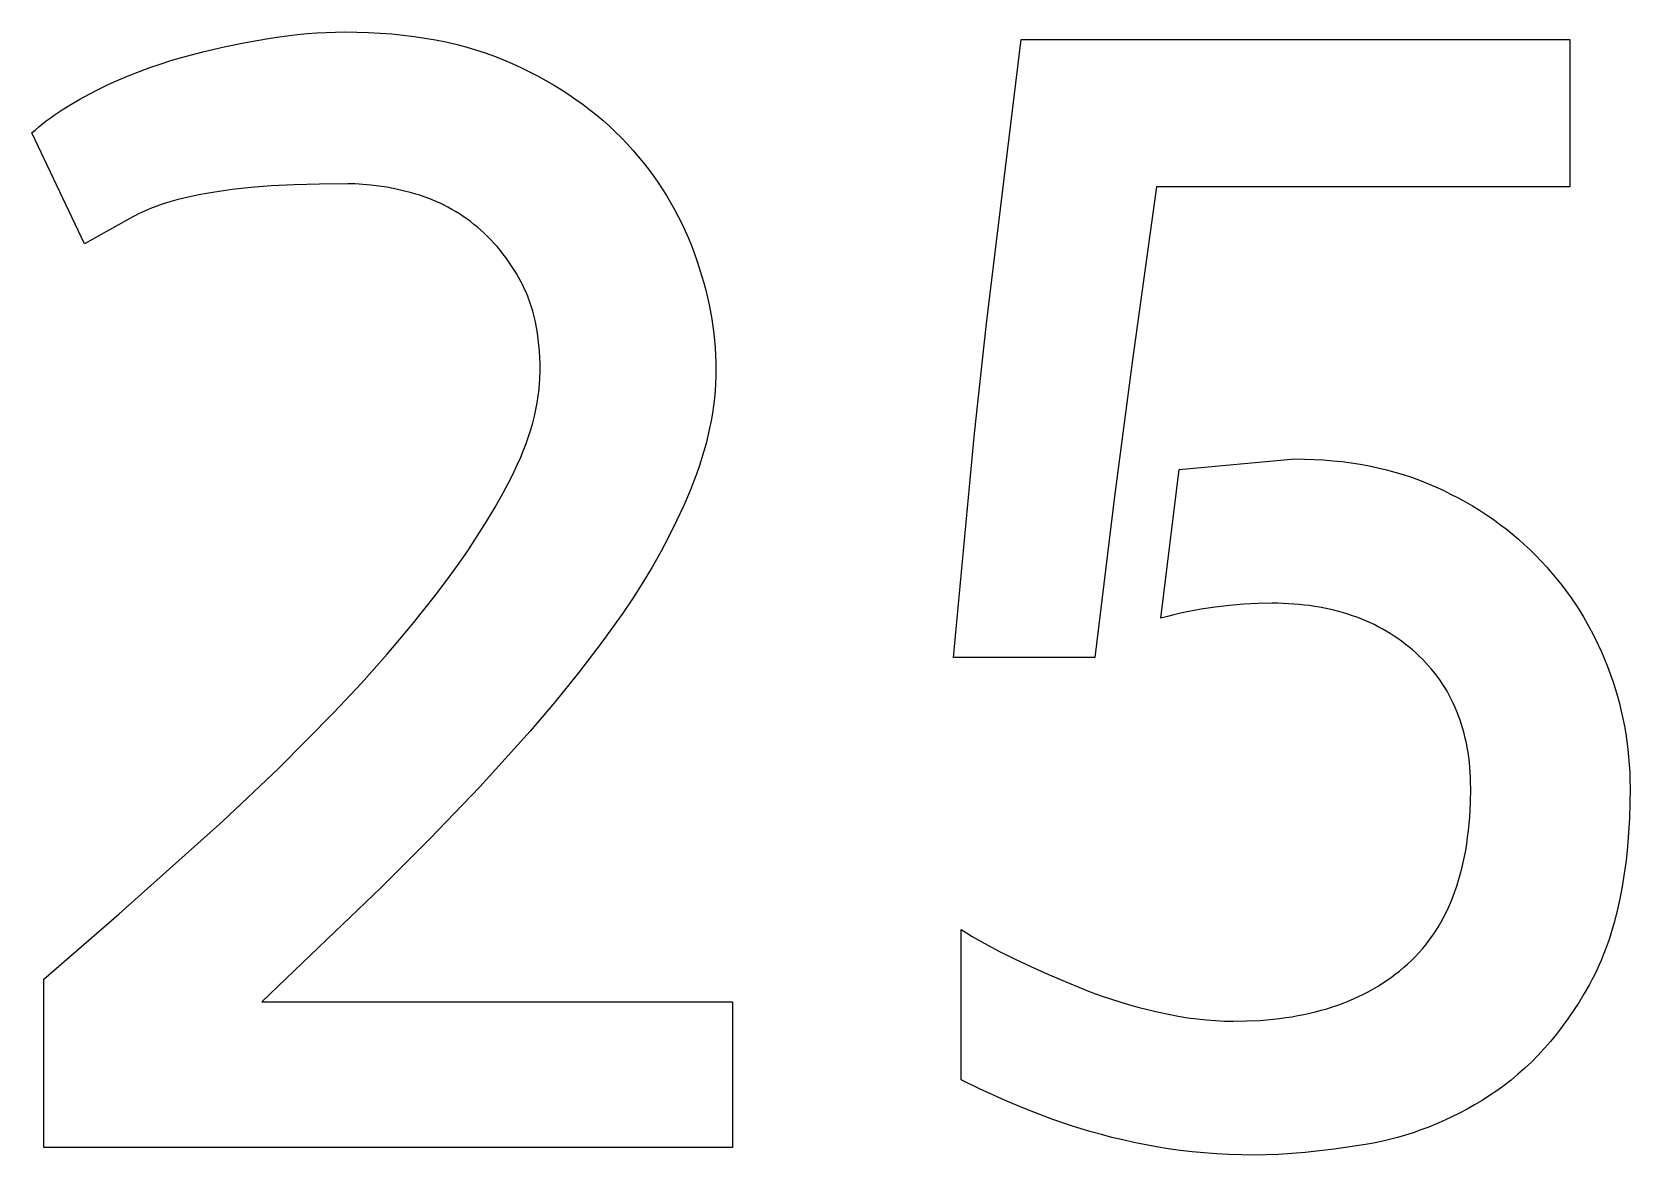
# Model space of a CAD drawing. Header units: millimetres. Extents: x 9.6 to 80, y 10 to 75.
# Drawn here: x 10.28 to 17.42, y 19.97 to 24.98 of the extents above; entities that cross this region are included whole.
import ezdxf

# ---------------------------------------------------------------- set-up
doc = ezdxf.new("R2010")
doc.units = ezdxf.units.MM
doc.header["$MEASUREMENT"] = 0
doc.layers.add('Layer 05', color=6, linetype='Continuous', true_color=0xff00ff)

msp = doc.modelspace()

# ---------------------------------------------------------------- linework, layer by layer
at = {"layer": 'Layer 05'}
for p, q in [((11.466, 24.9681), (11.5101, 24.9723)), ((11.5101, 24.9723), (11.5533, 24.9756)), ((11.5533, 24.9756), (11.5956, 24.978)), ((11.5956, 24.978), (11.6372, 24.9794)), ((11.6372, 24.9794), (11.6779, 24.9799)), ((11.6779, 24.9799), (11.7319, 24.9793)), ((11.7319, 24.9793), (11.785, 24.9777)), ((11.785, 24.9777), (11.8371, 24.9749)), ((11.8371, 24.9749), (11.8882, 24.9711)), ((11.8882, 24.9711), (11.9384, 24.9661)), ((11.0451, 24.8911), (11.1401, 24.9136)), ((11.1401, 24.9136), (11.2347, 24.9331)), ((11.2347, 24.9331), (11.3289, 24.9497)), ((11.3289, 24.9497), (11.3754, 24.9567)), ((11.3754, 24.9567), (11.4211, 24.9629)), ((11.4211, 24.9629), (11.466, 24.9681)), ((11.9384, 24.9661), (11.9876, 24.96)), ((11.9876, 24.96), (12.0358, 24.9529)), ((12.0358, 24.9529), (12.0831, 24.9446)), ((12.0831, 24.9446), (12.1293, 24.9353)), ((12.1293, 24.9353), (12.1747, 24.9248)), ((12.1747, 24.9248), (12.219, 24.9132)), ((12.219, 24.9132), (12.2624, 24.9006)), ((12.2624, 24.9006), (12.3048, 24.8868)), ((14.5436, 23.6779), (14.698, 24.9463)), ((14.698, 24.9463), (17.1477, 24.9463)), ((17.1477, 24.9463), (17.1477, 24.2886)), ((10.8081, 24.8208), (10.8549, 24.8368)), ((10.8549, 24.8368), (10.9021, 24.8518)), ((10.9021, 24.8518), (10.9497, 24.8658)), ((10.9497, 24.8658), (11.0451, 24.8911)), ((12.3048, 24.8868), (12.3462, 24.872)), ((12.3462, 24.872), (12.3867, 24.856)), ((12.3867, 24.856), (12.4262, 24.8389)), ((12.4262, 24.8389), (12.4648, 24.821)), ((10.6252, 24.7461), (10.6703, 24.7664)), ((10.6703, 24.7664), (10.7158, 24.7855)), ((10.7158, 24.7855), (10.7617, 24.8037)), ((10.7617, 24.8037), (10.8081, 24.8208)), ((12.4648, 24.821), (12.5025, 24.8025)), ((12.5025, 24.8025), (12.5393, 24.7834)), ((12.5393, 24.7834), (12.5753, 24.7636)), ((12.5753, 24.7636), (12.6104, 24.7433)), ((10.4952, 24.6799), (10.537, 24.7027)), ((10.537, 24.7027), (10.5805, 24.7248)), ((10.5805, 24.7248), (10.6252, 24.7461)), ((12.6104, 24.7433), (12.6447, 24.7224)), ((12.6447, 24.7224), (12.678, 24.7008)), ((12.678, 24.7008), (12.7106, 24.6787)), ((10.3805, 24.6079), (10.4169, 24.6326)), ((10.4169, 24.6326), (10.4552, 24.6566)), ((10.4552, 24.6566), (10.4952, 24.6799)), ((12.7106, 24.6787), (12.7422, 24.6559)), ((12.7422, 24.6559), (12.773, 24.6326)), ((12.773, 24.6326), (12.8029, 24.6087)), ((10.2819, 24.5302), (10.2972, 24.5435)), ((10.2972, 24.5435), (10.313, 24.5567)), ((10.313, 24.5567), (10.3292, 24.5698)), ((10.3292, 24.5698), (10.3458, 24.5826)), ((10.3458, 24.5826), (10.363, 24.5953)), ((10.363, 24.5953), (10.3805, 24.6079)), ((12.8029, 24.6087), (12.832, 24.5841)), ((12.832, 24.5841), (12.8602, 24.5589)), ((12.8602, 24.5589), (12.8875, 24.5332)), ((10.5168, 24.0336), (10.2819, 24.5302)), ((12.8875, 24.5332), (12.914, 24.5068)), ((12.914, 24.5068), (12.9396, 24.4799)), ((12.9396, 24.4799), (12.9644, 24.4524)), ((12.9644, 24.4524), (12.9883, 24.4245)), ((12.9883, 24.4245), (13.0114, 24.3963)), ((13.0114, 24.3963), (13.0338, 24.3677)), ((13.0338, 24.3677), (13.0553, 24.3386)), ((13.0553, 24.3386), (13.076, 24.3092)), ((11.0615, 24.259), (11.0262, 24.2525)), ((11.0982, 24.2651), (11.0615, 24.259)), ((11.1755, 24.276), (11.0982, 24.2651)), ((11.2584, 24.2852), (11.1755, 24.276)), ((11.3496, 24.2926), (11.2584, 24.2852)), ((11.4522, 24.2978), (11.3496, 24.2926)), ((11.5661, 24.301), (11.4522, 24.2978)), ((11.6913, 24.302), (11.5661, 24.301)), ((11.7081, 24.3019), (11.6913, 24.302)), ((11.7251, 24.3014), (11.7081, 24.3019)), ((11.7422, 24.3006), (11.7251, 24.3014)), ((11.7594, 24.2995), (11.7422, 24.3006)), ((11.7943, 24.2964), (11.7594, 24.2995)), ((11.8297, 24.2919), (11.7943, 24.2964)), ((11.8656, 24.2863), (11.8297, 24.2919)), ((11.9021, 24.2794), (11.8656, 24.2863)), ((11.939, 24.2712), (11.9021, 24.2794)), ((11.9765, 24.2617), (11.939, 24.2712)), ((11.9953, 24.2565), (11.9765, 24.2617)), ((12.0139, 24.2507), (11.9953, 24.2565)), ((13.076, 24.3092), (13.0959, 24.2794)), ((13.0959, 24.2794), (13.1149, 24.2492)), ((15.302, 24.2886), (15.1946, 23.5168)), ((17.1477, 24.2886), (15.302, 24.2886)), ((10.8108, 24.1913), (10.7836, 24.1797)), ((10.8389, 24.2022), (10.8108, 24.1913)), ((10.8679, 24.2123), (10.8389, 24.2022)), ((10.8977, 24.2217), (10.8679, 24.2123)), ((10.9283, 24.2303), (10.8977, 24.2217)), ((10.9597, 24.2383), (10.9283, 24.2303)), ((10.9923, 24.2456), (10.9597, 24.2383)), ((11.0262, 24.2525), (10.9923, 24.2456)), ((12.0323, 24.2445), (12.0139, 24.2507)), ((12.0505, 24.2378), (12.0323, 24.2445)), ((12.0686, 24.2307), (12.0505, 24.2378)), ((12.0865, 24.223), (12.0686, 24.2307)), ((12.1041, 24.2149), (12.0865, 24.223)), ((12.1216, 24.2064), (12.1041, 24.2149)), ((12.139, 24.1973), (12.1216, 24.2064)), ((12.1561, 24.1878), (12.139, 24.1973)), ((12.173, 24.1778), (12.1561, 24.1878)), ((13.1149, 24.2492), (13.1332, 24.2186)), ((13.1332, 24.2186), (13.1506, 24.1876)), ((13.1506, 24.1876), (13.1673, 24.1562)), ((10.7315, 24.1544), (10.6275, 24.0973)), ((10.7442, 24.161), (10.7315, 24.1544)), ((10.7571, 24.1674), (10.7442, 24.161)), ((10.7702, 24.1737), (10.7571, 24.1674)), ((10.7836, 24.1797), (10.7702, 24.1737)), ((12.1898, 24.1674), (12.173, 24.1778)), ((12.2064, 24.1564), (12.1898, 24.1674)), ((12.2228, 24.145), (12.2064, 24.1564)), ((12.239, 24.1332), (12.2228, 24.145)), ((12.255, 24.1208), (12.239, 24.1332)), ((12.2708, 24.108), (12.255, 24.1208)), ((13.1673, 24.1562), (13.1831, 24.1244)), ((13.1831, 24.1244), (13.1981, 24.0922)), ((10.6275, 24.0973), (10.5168, 24.0336)), ((12.2862, 24.0947), (12.2708, 24.108)), ((12.3013, 24.081), (12.2862, 24.0947)), ((12.3161, 24.0669), (12.3013, 24.081)), ((12.3305, 24.0523), (12.3161, 24.0669)), ((12.3445, 24.0373), (12.3305, 24.0523)), ((13.1981, 24.0922), (13.2123, 24.0596)), ((13.2123, 24.0596), (13.2257, 24.0266)), ((12.3583, 24.0218), (12.3445, 24.0373)), ((12.3716, 24.0059), (12.3583, 24.0218)), ((12.3847, 23.9895), (12.3716, 24.0059)), ((12.3974, 23.9727), (12.3847, 23.9895)), ((12.4097, 23.9554), (12.3974, 23.9727)), ((13.2257, 24.0266), (13.2383, 23.9933)), ((13.2383, 23.9933), (13.25, 23.9598)), ((12.4218, 23.9377), (12.4097, 23.9554)), ((12.4334, 23.9196), (12.4218, 23.9377)), ((12.4448, 23.901), (12.4334, 23.9196)), ((12.4558, 23.8819), (12.4448, 23.901)), ((13.25, 23.9598), (13.2611, 23.9265)), ((13.2611, 23.9265), (13.2713, 23.8933)), ((12.4664, 23.8624), (12.4558, 23.8819)), ((12.4716, 23.8525), (12.4664, 23.8624)), ((12.4766, 23.8424), (12.4716, 23.8525)), ((12.4814, 23.8322), (12.4766, 23.8424)), ((12.4861, 23.8218), (12.4814, 23.8322)), ((13.2713, 23.8933), (13.2808, 23.8603)), ((13.2808, 23.8603), (13.2896, 23.8275)), ((12.4906, 23.8112), (12.4861, 23.8218)), ((12.495, 23.8006), (12.4906, 23.8112)), ((12.4991, 23.7897), (12.495, 23.8006)), ((12.5031, 23.7787), (12.4991, 23.7897)), ((12.5107, 23.7563), (12.5031, 23.7787)), ((13.2896, 23.8275), (13.2976, 23.7948)), ((13.2976, 23.7948), (13.3048, 23.7622)), ((13.3048, 23.7622), (13.3112, 23.7299)), ((12.5176, 23.7333), (12.5107, 23.7563)), ((12.5238, 23.7096), (12.5176, 23.7333)), ((12.5294, 23.6854), (12.5238, 23.7096)), ((13.3112, 23.7299), (13.3169, 23.6976)), ((13.3169, 23.6976), (13.3219, 23.6656)), ((12.5343, 23.6606), (12.5294, 23.6854)), ((12.5385, 23.6351), (12.5343, 23.6606)), ((12.5421, 23.6091), (12.5385, 23.6351)), ((13.3219, 23.6656), (13.3261, 23.6337)), ((13.3261, 23.6337), (13.3295, 23.6019)), ((14.4899, 23.1879), (14.5436, 23.6779)), ((12.5451, 23.5824), (12.5421, 23.6091)), ((12.5474, 23.5552), (12.5451, 23.5824)), ((12.549, 23.5273), (12.5474, 23.5552)), ((13.3295, 23.6019), (13.3321, 23.5703)), ((13.3321, 23.5703), (13.334, 23.5389)), ((12.55, 23.4989), (12.549, 23.5273)), ((12.5503, 23.4698), (12.55, 23.4989)), ((13.334, 23.5389), (13.3352, 23.5076)), ((13.3356, 23.4765), (13.3351, 23.4437)), ((13.3352, 23.5076), (13.3356, 23.4765)), ((15.1946, 23.5168), (15.1141, 22.906)), ((12.5457, 23.3833), (12.5483, 23.4123)), ((12.5483, 23.4123), (12.5492, 23.4268)), ((12.5492, 23.4268), (12.5498, 23.4412)), ((12.5498, 23.4412), (12.5502, 23.4555)), ((12.5502, 23.4555), (12.5503, 23.4698)), ((13.3338, 23.4108), (13.3316, 23.3778)), ((13.3351, 23.4437), (13.3338, 23.4108)), ((12.5376, 23.3246), (12.5422, 23.354)), ((12.5422, 23.354), (12.5457, 23.3833)), ((13.3284, 23.3446), (13.3244, 23.3113)), ((13.3316, 23.3778), (13.3284, 23.3446)), ((12.5176, 23.2349), (12.5253, 23.265)), ((12.5253, 23.265), (12.5319, 23.2949)), ((12.5319, 23.2949), (12.5376, 23.3246)), ((13.3195, 23.2778), (13.3137, 23.2443)), ((13.3244, 23.3113), (13.3195, 23.2778)), ((12.4992, 23.1741), (12.5089, 23.2046)), ((12.5089, 23.2046), (12.5176, 23.2349)), ((13.307, 23.2106), (13.2995, 23.1767)), ((13.3137, 23.2443), (13.307, 23.2106)), ((14.396, 22.1879), (14.4899, 23.1879)), ((12.4767, 23.1124), (12.4885, 23.1434)), ((12.4885, 23.1434), (12.4992, 23.1741)), ((13.291, 23.1428), (13.2816, 23.1087)), ((13.2995, 23.1767), (13.291, 23.1428)), ((12.4353, 23.0184), (12.4501, 23.0499)), ((12.4501, 23.0499), (12.4639, 23.0813)), ((12.4639, 23.0813), (12.4767, 23.1124)), ((13.2714, 23.0745), (13.2603, 23.0401)), ((13.2816, 23.1087), (13.2714, 23.0745)), ((15.4027, 23.0268), (15.9195, 23.0738)), ((15.9195, 23.0738), (15.9628, 23.0733)), ((15.9628, 23.0733), (16.0056, 23.0719)), ((16.0056, 23.0719), (16.0479, 23.0695)), ((16.0479, 23.0695), (16.0896, 23.0661)), ((16.0896, 23.0661), (16.1307, 23.0617)), ((16.1307, 23.0617), (16.1713, 23.0564)), ((16.1713, 23.0564), (16.2113, 23.0501)), ((16.2113, 23.0501), (16.2508, 23.0428)), ((12.3856, 22.9227), (12.4195, 22.9866)), ((12.4195, 22.9866), (12.4353, 23.0184)), ((13.2482, 23.0056), (13.2353, 22.971)), ((13.2603, 23.0401), (13.2482, 23.0056)), ((15.3221, 22.3624), (15.4027, 23.0268)), ((16.2508, 23.0428), (16.2898, 23.0345)), ((16.2898, 23.0345), (16.3282, 23.0253)), ((16.3282, 23.0253), (16.366, 23.0151)), ((16.366, 23.0151), (16.4033, 23.004)), ((16.4033, 23.004), (16.4401, 22.9919)), ((16.4401, 22.9919), (16.4762, 22.9788)), ((16.4762, 22.9788), (16.5119, 22.9647)), ((12.3494, 22.8584), (12.3856, 22.9227)), ((13.2215, 22.9362), (13.1918, 22.8667)), ((13.2353, 22.971), (13.2215, 22.9362)), ((15.1141, 22.906), (15.0268, 22.1879)), ((16.5119, 22.9647), (16.547, 22.9497)), ((16.547, 22.9497), (16.5815, 22.9338)), ((16.5815, 22.9338), (16.6153, 22.9173)), ((16.6153, 22.9173), (16.6485, 22.9002)), ((12.3109, 22.7939), (12.3494, 22.8584)), ((13.1918, 22.8667), (13.1598, 22.7974)), ((16.6485, 22.9002), (16.681, 22.8823)), ((16.681, 22.8823), (16.7129, 22.8639)), ((16.7129, 22.8639), (16.7441, 22.8447)), ((16.7441, 22.8447), (16.7746, 22.825)), ((12.2701, 22.729), (12.3109, 22.7939)), ((13.1598, 22.7974), (13.1255, 22.7283)), ((16.7746, 22.825), (16.8045, 22.8045)), ((16.8045, 22.8045), (16.8338, 22.7834)), ((16.8338, 22.7834), (16.8624, 22.7617)), ((16.8624, 22.7617), (16.8903, 22.7393)), ((12.227, 22.6639), (12.2701, 22.729)), ((13.1255, 22.7283), (13.0889, 22.6594)), ((16.8903, 22.7393), (16.9176, 22.7162)), ((16.9176, 22.7162), (16.9442, 22.6925)), ((16.9442, 22.6925), (16.9702, 22.6682)), ((12.1816, 22.5984), (12.227, 22.6639)), ((13.0889, 22.6594), (13.05, 22.5907)), ((16.9702, 22.6682), (16.9955, 22.6431)), ((16.9955, 22.6431), (17.0201, 22.6174)), ((17.0201, 22.6174), (17.0441, 22.5912)), ((12.1339, 22.5326), (12.1816, 22.5984)), ((13.05, 22.5907), (13.0088, 22.5222)), ((17.0441, 22.5912), (17.0673, 22.5646)), ((17.0673, 22.5646), (17.0898, 22.5375)), ((12.0839, 22.4664), (12.1339, 22.5326)), ((13.0088, 22.5222), (12.9653, 22.454)), ((17.0898, 22.5375), (17.1116, 22.5101)), ((17.1116, 22.5101), (17.1326, 22.4822)), ((17.1326, 22.4822), (17.1529, 22.4539)), ((11.9788, 22.3343), (12.0839, 22.4664)), ((12.9653, 22.454), (12.9195, 22.3859)), ((15.5008, 22.4033), (15.47, 22.3978)), ((15.5321, 22.4083), (15.5008, 22.4033)), ((15.5638, 22.4128), (15.5321, 22.4083)), ((15.6275, 22.4201), (15.5638, 22.4128)), ((15.6913, 22.4253), (15.6275, 22.4201)), ((15.755, 22.4285), (15.6913, 22.4253)), ((15.8188, 22.4295), (15.755, 22.4285)), ((15.8434, 22.4293), (15.8188, 22.4295)), ((15.8677, 22.4287), (15.8434, 22.4293)), ((15.8917, 22.4276), (15.8677, 22.4287)), ((15.9154, 22.4261), (15.8917, 22.4276)), ((15.9388, 22.4241), (15.9154, 22.4261)), ((15.962, 22.4217), (15.9388, 22.4241)), ((15.9848, 22.4189), (15.962, 22.4217)), ((16.0073, 22.4157), (15.9848, 22.4189)), ((16.0296, 22.412), (16.0073, 22.4157)), ((16.0515, 22.4079), (16.0296, 22.412)), ((16.0732, 22.4034), (16.0515, 22.4079)), ((16.0945, 22.3984), (16.0732, 22.4034)), ((17.1529, 22.4539), (17.1725, 22.4251)), ((17.1725, 22.4251), (17.1913, 22.396)), ((11.8683, 22.203), (11.9788, 22.3343)), ((12.9195, 22.3859), (12.8232, 22.251)), ((15.3509, 22.3705), (15.3221, 22.3624)), ((15.38, 22.3781), (15.3509, 22.3705)), ((15.4096, 22.3852), (15.38, 22.3781)), ((15.4396, 22.3918), (15.4096, 22.3852)), ((15.47, 22.3978), (15.4396, 22.3918)), ((16.1156, 22.393), (16.0945, 22.3984)), ((16.1364, 22.3871), (16.1156, 22.393)), ((16.1568, 22.3809), (16.1364, 22.3871)), ((16.177, 22.3742), (16.1568, 22.3809)), ((16.1969, 22.367), (16.177, 22.3742)), ((16.2165, 22.3595), (16.1969, 22.367)), ((16.2358, 22.3515), (16.2165, 22.3595)), ((16.2548, 22.343), (16.2358, 22.3515)), ((16.2735, 22.3341), (16.2548, 22.343)), ((16.2919, 22.3248), (16.2735, 22.3341)), ((17.1913, 22.396), (17.2094, 22.3664)), ((17.2094, 22.3664), (17.2267, 22.3364)), ((17.2267, 22.3364), (17.2433, 22.306)), ((16.31, 22.3151), (16.2919, 22.3248)), ((16.3278, 22.3049), (16.31, 22.3151)), ((16.3453, 22.2944), (16.3278, 22.3049)), ((16.3626, 22.2833), (16.3453, 22.2944)), ((16.3795, 22.2719), (16.3626, 22.2833)), ((16.3961, 22.26), (16.3795, 22.2719)), ((16.4125, 22.2476), (16.3961, 22.26)), ((17.2433, 22.306), (17.2592, 22.2752)), ((17.2592, 22.2752), (17.2744, 22.2439)), ((11.7523, 22.0726), (11.8683, 22.203)), ((12.8232, 22.251), (12.7223, 22.1183)), ((15.0268, 22.1879), (14.396, 22.1879)), ((16.4285, 22.2349), (16.4125, 22.2476)), ((16.4443, 22.2217), (16.4285, 22.2349)), ((16.4597, 22.2081), (16.4443, 22.2217)), ((16.4748, 22.1941), (16.4597, 22.2081)), ((16.4894, 22.1797), (16.4748, 22.1941)), ((17.2744, 22.2439), (17.2888, 22.2122)), ((17.2888, 22.2122), (17.3025, 22.1802)), ((12.7223, 22.1183), (12.6168, 21.9876)), ((16.5035, 22.1651), (16.4894, 22.1797)), ((16.5171, 22.1502), (16.5035, 22.1651)), ((16.5303, 22.1349), (16.5171, 22.1502)), ((16.543, 22.1193), (16.5303, 22.1349)), ((16.5552, 22.1034), (16.543, 22.1193)), ((17.3025, 22.1802), (17.3154, 22.1477)), ((17.3154, 22.1477), (17.3276, 22.1149)), ((11.6309, 21.943), (11.7523, 22.0726)), ((16.5669, 22.0872), (16.5552, 22.1034)), ((16.5781, 22.0707), (16.5669, 22.0872)), ((16.5889, 22.0539), (16.5781, 22.0707)), ((16.5992, 22.0368), (16.5889, 22.0539)), ((17.3276, 22.1149), (17.339, 22.0819)), ((17.339, 22.0819), (17.3496, 22.0488)), ((17.3496, 22.0488), (17.3595, 22.0155)), ((12.6168, 21.9876), (12.5067, 21.8591)), ((16.609, 22.0193), (16.5992, 22.0368)), ((16.6183, 22.0015), (16.609, 22.0193)), ((16.6272, 21.9834), (16.6183, 22.0015)), ((16.6356, 21.965), (16.6272, 21.9834)), ((17.3595, 22.0155), (17.3685, 21.9821)), ((17.3685, 21.9821), (17.3768, 21.9485)), ((11.3826, 21.6921), (11.6309, 21.943)), ((16.6435, 21.9463), (16.6356, 21.965)), ((16.6509, 21.9273), (16.6435, 21.9463)), ((16.6578, 21.9079), (16.6509, 21.9273)), ((16.6643, 21.8883), (16.6578, 21.9079)), ((17.3768, 21.9485), (17.3843, 21.9148)), ((17.3843, 21.9148), (17.3909, 21.8809)), ((12.5067, 21.8591), (12.2819, 21.6107)), ((16.6702, 21.8683), (16.6643, 21.8883)), ((16.6758, 21.848), (16.6702, 21.8683)), ((16.6808, 21.8274), (16.6758, 21.848)), ((17.3909, 21.8809), (17.3968, 21.8468)), ((17.3968, 21.8468), (17.402, 21.8126)), ((16.6853, 21.8065), (16.6808, 21.8274)), ((16.6894, 21.7852), (16.6853, 21.8065)), ((16.693, 21.7637), (16.6894, 21.7852)), ((16.6961, 21.7418), (16.693, 21.7637)), ((17.402, 21.8126), (17.4063, 21.7782)), ((17.4063, 21.7782), (17.4098, 21.7437)), ((11.1342, 21.4564), (11.3826, 21.6921)), ((16.6987, 21.7196), (16.6961, 21.7418)), ((16.7009, 21.6971), (16.6987, 21.7196)), ((16.7025, 21.6743), (16.7009, 21.6971)), ((17.4098, 21.7437), (17.4126, 21.709)), ((17.4126, 21.709), (17.4145, 21.6742)), ((16.7037, 21.6512), (16.7025, 21.6743)), ((16.7045, 21.6278), (16.7037, 21.6512)), ((16.7047, 21.604), (16.7045, 21.6278)), ((17.4145, 21.6742), (17.4157, 21.6392)), ((17.4157, 21.6392), (17.4161, 21.604)), ((12.2819, 21.6107), (12.057, 21.3758)), ((16.7036, 21.5388), (16.7047, 21.604)), ((17.4161, 21.604), (17.4154, 21.5361)), ((16.6978, 21.4451), (16.7003, 21.4758)), ((16.7003, 21.4758), (16.7022, 21.507)), ((16.7022, 21.507), (16.7036, 21.5388)), ((17.4154, 21.5361), (17.4133, 21.47)), ((10.6711, 21.0436), (11.1342, 21.4564)), ((16.6912, 21.3852), (16.6948, 21.4149)), ((16.6948, 21.4149), (16.6978, 21.4451)), ((17.4097, 21.4056), (17.4048, 21.3429)), ((17.4133, 21.47), (17.4097, 21.4056)), ((12.057, 21.3758), (11.8389, 21.1586)), ((16.6824, 21.3276), (16.6871, 21.3561)), ((16.6871, 21.3561), (16.6912, 21.3852)), ((17.4048, 21.3429), (17.3984, 21.282)), ((16.6651, 21.2451), (16.6714, 21.272)), ((16.6714, 21.272), (16.6772, 21.2995)), ((16.6772, 21.2995), (16.6824, 21.3276)), ((17.3984, 21.282), (17.3906, 21.2229)), ((16.6428, 21.1674), (16.6507, 21.1928)), ((16.6507, 21.1928), (16.6582, 21.2187)), ((16.6582, 21.2187), (16.6651, 21.2451)), ((17.3906, 21.2229), (17.3814, 21.1655)), ((11.8389, 21.1586), (11.6342, 20.9631)), ((16.6155, 21.0946), (16.6251, 21.1183)), ((16.6251, 21.1183), (16.6342, 21.1426)), ((16.6342, 21.1426), (16.6428, 21.1674)), ((17.3814, 21.1655), (17.3708, 21.1099)), ((16.5833, 21.0266), (16.5946, 21.0488)), ((16.5946, 21.0488), (16.6053, 21.0714)), ((16.6053, 21.0714), (16.6155, 21.0946)), ((17.3588, 21.056), (17.3453, 21.0039)), ((17.3708, 21.1099), (17.3588, 21.056)), ((10.3356, 20.7517), (10.6711, 21.0436)), ((16.5461, 20.9635), (16.5591, 20.984)), ((16.5591, 20.984), (16.5715, 21.0051)), ((16.5715, 21.0051), (16.5833, 21.0266)), ((17.3381, 20.9785), (17.3305, 20.9536)), ((17.3453, 21.0039), (17.3381, 20.9785)), ((11.6342, 20.9631), (11.3087, 20.651)), ((14.4295, 20.302), (14.4295, 20.9732)), ((14.4295, 20.9732), (14.4538, 20.9579)), ((14.4538, 20.9579), (14.4797, 20.9423)), ((14.4797, 20.9423), (14.5361, 20.9102)), ((14.5361, 20.9102), (14.5988, 20.8769)), ((16.4889, 20.8869), (16.504, 20.9052)), ((16.504, 20.9052), (16.5186, 20.9241)), ((16.5186, 20.9241), (16.5327, 20.9435)), ((16.5327, 20.9435), (16.5461, 20.9635)), ((17.3142, 20.905), (17.3055, 20.8814)), ((17.3225, 20.9291), (17.3142, 20.905)), ((17.3305, 20.9536), (17.3225, 20.9291)), ((14.5988, 20.8769), (14.6678, 20.8423)), ((14.6678, 20.8423), (14.741, 20.8075)), ((16.4228, 20.8188), (16.4402, 20.835)), ((16.4402, 20.835), (16.457, 20.8517)), ((16.457, 20.8517), (16.4732, 20.869)), ((16.4732, 20.869), (16.4889, 20.8869)), ((17.2871, 20.8354), (17.2774, 20.8131)), ((17.2965, 20.8582), (17.2871, 20.8354)), ((17.3055, 20.8814), (17.2965, 20.8582)), ((14.741, 20.8075), (14.8163, 20.7735)), ((14.8163, 20.7735), (14.8937, 20.7404)), ((16.349, 20.759), (16.3681, 20.7732)), ((16.3681, 20.7732), (16.3867, 20.7879)), ((16.3867, 20.7879), (16.405, 20.8031)), ((16.405, 20.8031), (16.4228, 20.8188)), ((17.2568, 20.7698), (17.246, 20.7488)), ((17.2673, 20.7912), (17.2568, 20.7698)), ((17.2774, 20.8131), (17.2673, 20.7912)), ((10.3356, 20), (10.3356, 20.7517)), ((14.8937, 20.7404), (14.9732, 20.7081)), ((14.9732, 20.7081), (15.0137, 20.6925)), ((15.0137, 20.6925), (15.0547, 20.6776)), ((16.2257, 20.6843), (16.2473, 20.6955)), ((16.2473, 20.6955), (16.2685, 20.7072)), ((16.2685, 20.7072), (16.2892, 20.7194)), ((16.2892, 20.7194), (16.3096, 20.7321)), ((16.3096, 20.7321), (16.3295, 20.7453)), ((16.3295, 20.7453), (16.349, 20.759)), ((17.2349, 20.7282), (17.2119, 20.6881)), ((17.246, 20.7488), (17.2349, 20.7282)), ((11.3087, 20.651), (13.4094, 20.651)), ((13.4094, 20.651), (13.4094, 20)), ((15.0547, 20.6776), (15.0963, 20.6635)), ((15.0963, 20.6635), (15.1384, 20.6502)), ((15.1384, 20.6502), (15.1811, 20.6375)), ((15.1811, 20.6375), (15.2242, 20.6256)), ((15.2242, 20.6256), (15.2679, 20.6145)), ((16.0378, 20.6126), (16.0627, 20.6198)), ((16.0627, 20.6198), (16.0872, 20.6275)), ((16.0872, 20.6275), (16.1114, 20.6357)), ((16.1114, 20.6357), (16.1351, 20.6445)), ((16.1351, 20.6445), (16.1583, 20.6537)), ((16.1583, 20.6537), (16.1812, 20.6634)), ((16.1812, 20.6634), (16.2036, 20.6736)), ((16.2036, 20.6736), (16.2257, 20.6843)), ((17.1883, 20.6492), (17.164, 20.6116)), ((17.2119, 20.6881), (17.1883, 20.6492)), ((15.2679, 20.6145), (15.3121, 20.604)), ((15.3121, 20.604), (15.3562, 20.5946)), ((15.3562, 20.5946), (15.3995, 20.5864)), ((15.3995, 20.5864), (15.4422, 20.5795)), ((15.4422, 20.5795), (15.4841, 20.5738)), ((15.4841, 20.5738), (15.5252, 20.5694)), ((15.5252, 20.5694), (15.5656, 20.5663)), ((15.5656, 20.5663), (15.6053, 20.5644)), ((15.6053, 20.5644), (15.6443, 20.5638)), ((15.6443, 20.5638), (15.7055, 20.5648)), ((15.7055, 20.5648), (15.7651, 20.5677)), ((15.7651, 20.5677), (15.7943, 20.57)), ((15.7943, 20.57), (15.823, 20.5727)), ((15.823, 20.5727), (15.8513, 20.576)), ((15.8513, 20.576), (15.8792, 20.5797)), ((15.8792, 20.5797), (15.9067, 20.5839)), ((15.9067, 20.5839), (15.9337, 20.5887)), ((15.9337, 20.5887), (15.9604, 20.5939)), ((15.9604, 20.5939), (15.9866, 20.5996)), ((15.9866, 20.5996), (16.0124, 20.6058)), ((16.0124, 20.6058), (16.0378, 20.6126)), ((17.1391, 20.5751), (17.1135, 20.5398)), ((17.164, 20.6116), (17.1391, 20.5751)), ((17.0872, 20.5058), (17.0603, 20.4729)), ((17.1135, 20.5398), (17.0872, 20.5058)), ((17.0045, 20.4108), (16.9756, 20.3816)), ((17.0327, 20.4413), (17.0045, 20.4108)), ((17.0603, 20.4729), (17.0327, 20.4413)), ((16.9461, 20.3536), (16.9159, 20.3268)), ((16.9756, 20.3816), (16.9461, 20.3536)), ((14.5117, 20.2626), (14.4295, 20.302)), ((14.6242, 20.2114), (14.5117, 20.2626)), ((16.8536, 20.2767), (16.8214, 20.2535)), ((16.8851, 20.3011), (16.8536, 20.2767)), ((16.9159, 20.3268), (16.8851, 20.3011)), ((14.6906, 20.1829), (14.6242, 20.2114)), ((16.7219, 20.1907), (16.6884, 20.1717)), ((16.7554, 20.2106), (16.7219, 20.1907)), ((16.7886, 20.2315), (16.7554, 20.2106)), ((16.8214, 20.2535), (16.7886, 20.2315)), ((14.7626, 20.1544), (14.6906, 20.1829)), ((14.84, 20.1258), (14.7626, 20.1544)), ((14.9228, 20.0973), (14.84, 20.1258)), ((16.5865, 20.1206), (16.5521, 20.1056)), ((16.6206, 20.1367), (16.5865, 20.1206)), ((16.6546, 20.1537), (16.6206, 20.1367)), ((16.6884, 20.1717), (16.6546, 20.1537)), ((14.9662, 20.0834), (14.9228, 20.0973)), ((15.0107, 20.0701), (14.9662, 20.0834)), ((15.0564, 20.0574), (15.0107, 20.0701)), ((15.1032, 20.0453), (15.0564, 20.0574)), ((16.413, 20.0549), (16.3777, 20.0447)), ((16.448, 20.0661), (16.413, 20.0549)), ((16.4829, 20.0783), (16.448, 20.0661)), ((16.5176, 20.0914), (16.4829, 20.0783)), ((16.5521, 20.1056), (16.5176, 20.0914)), ((13.4094, 20), (10.3356, 20)), ((15.1512, 20.0339), (15.1032, 20.0453)), ((15.2003, 20.0231), (15.1512, 20.0339)), ((15.302, 20.0034), (15.2003, 20.0231)), ((15.3543, 19.9947), (15.302, 20.0034)), ((15.4073, 19.9872), (15.3543, 19.9947)), ((15.4609, 19.9809), (15.4073, 19.9872)), ((15.5151, 19.9757), (15.4609, 19.9809)), ((15.9664, 19.9782), (15.9056, 19.973)), ((16.0298, 19.9848), (15.9664, 19.9782)), ((16.0956, 19.9929), (16.0298, 19.9848)), ((16.2349, 20.0134), (16.0956, 19.9929)), ((16.2709, 20.0198), (16.2349, 20.0134)), ((16.3067, 20.0271), (16.2709, 20.0198)), ((16.3423, 20.0354), (16.3067, 20.0271)), ((16.3777, 20.0447), (16.3423, 20.0354)), ((15.5699, 19.9716), (15.5151, 19.9757)), ((15.6254, 19.9687), (15.5699, 19.9716)), ((15.6815, 19.967), (15.6254, 19.9687)), ((15.7383, 19.9664), (15.6815, 19.967)), ((15.7915, 19.9672), (15.7383, 19.9664)), ((15.8473, 19.9694), (15.7915, 19.9672)), ((15.9056, 19.973), (15.8473, 19.9694))]:
    msp.add_line(p, q, dxfattribs=at)

doc.saveas('drawing.dxf')
